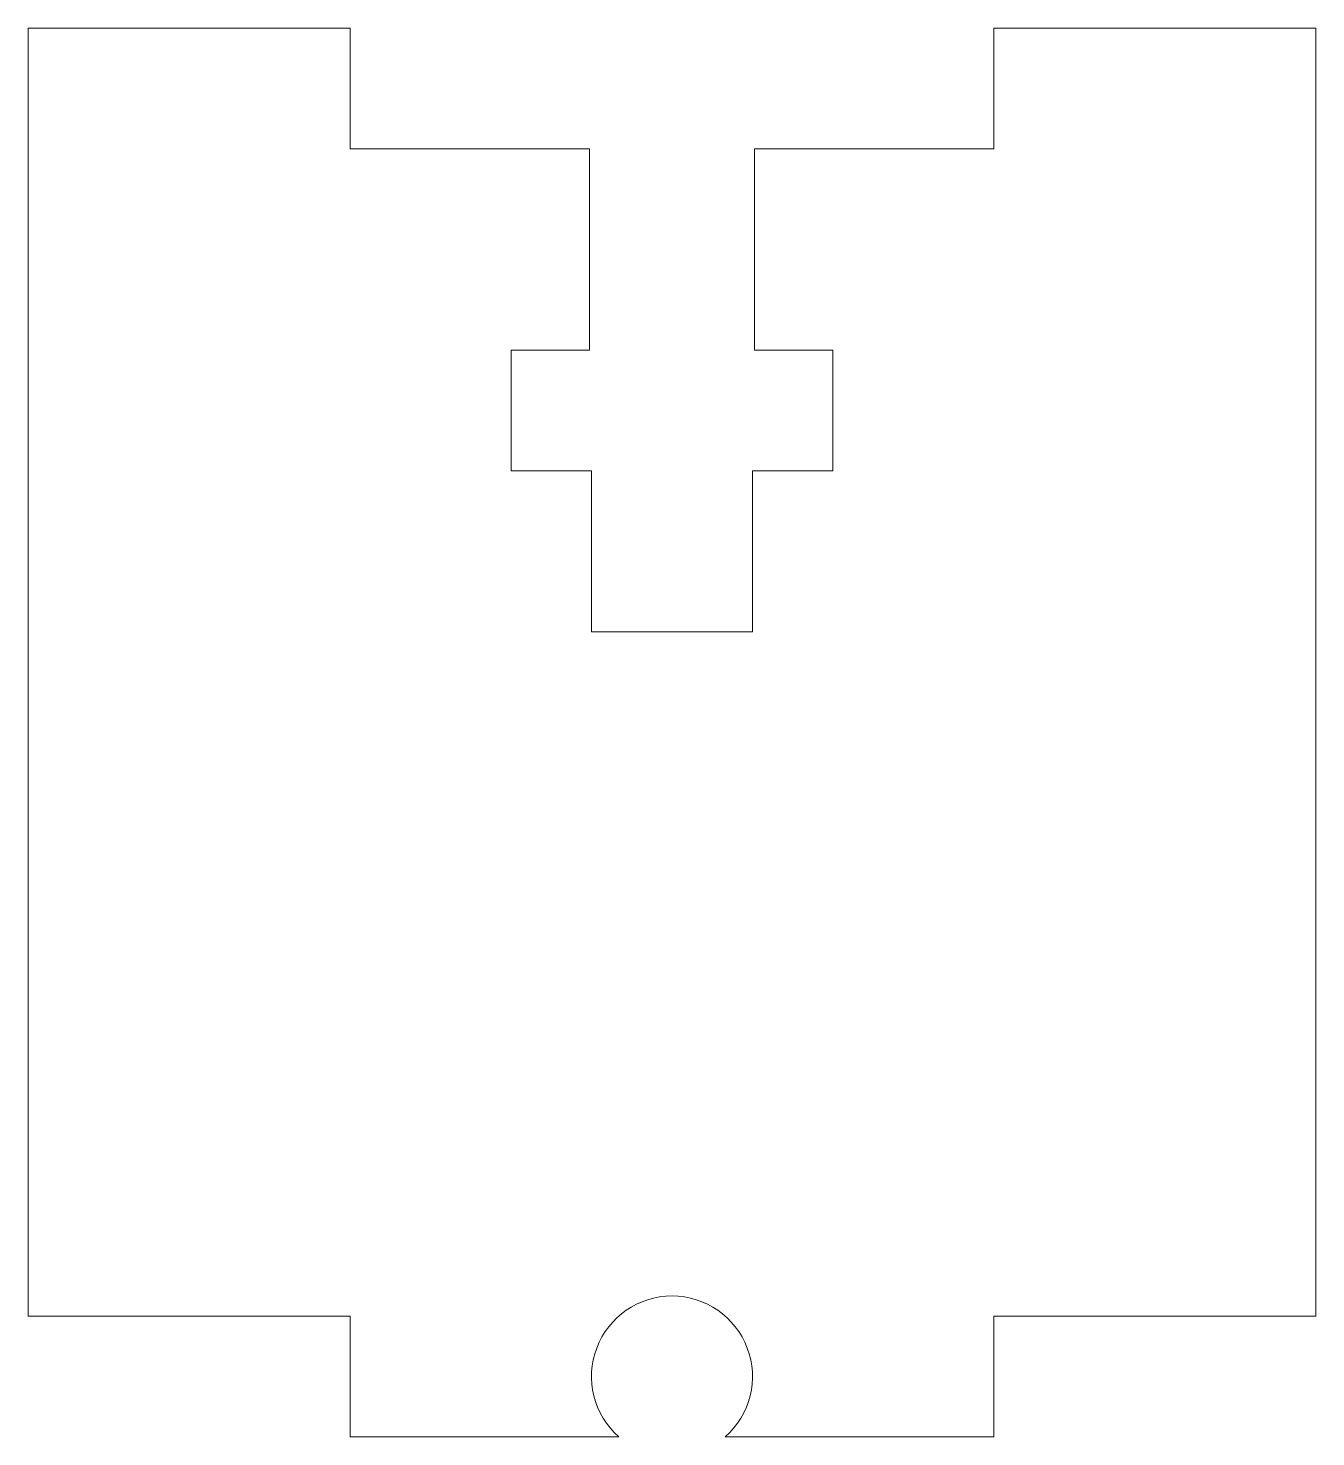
# Model space of a CAD drawing. Header units: millimetres. Extents: x -16 to 16, y 16.9 to 51.9.
import ezdxf

# ---------------------------------------------------------------- set-up
doc = ezdxf.new("R2010")
doc.units = ezdxf.units.MM

msp = doc.modelspace()

# ---------------------------------------------------------------- linework, layer by layer
at = {"color": 7, "linetype": 'Continuous', "lineweight": 15}
for p, q in [((-16, 51.855), (-16, 19.855)), ((-8, 51.855), (-16, 51.855)), ((-8, 48.855), (-8, 51.855)), ((8, 51.855), (8, 48.855)), ((16, 51.855), (8, 51.855)), ((16, 19.855), (16, 51.855)), ((-2.048, 48.855), (-8, 48.855)), ((-2.048, 43.855), (-2.048, 48.855)), ((2.048, 48.855), (2.048, 43.855)), ((8, 48.855), (2.048, 48.855)), ((-4, 43.855), (-2.048, 43.855)), ((-4, 40.855), (-4, 43.855)), ((2.048, 43.855), (4, 43.855)), ((4, 43.855), (4, 40.855)), ((-2, 40.855), (-4, 40.855)), ((-2, 36.855), (-2, 40.855)), ((2, 40.855), (2, 36.855)), ((4, 40.855), (2, 40.855)), ((2, 36.855), (-2, 36.855)), ((-16, 19.855), (-8, 19.855)), ((-8, 19.855), (-8, 16.855)), ((8, 19.855), (16, 19.855)), ((8, 16.855), (8, 19.855)), ((-8, 16.855), (-1.323, 16.855)), ((1.323, 16.855), (8, 16.855))]:
    msp.add_line(p, q, dxfattribs=at)
msp.add_arc((0, 18.355), 2, 311.4096, 228.5904, dxfattribs=at)

doc.saveas('drawing.dxf')
